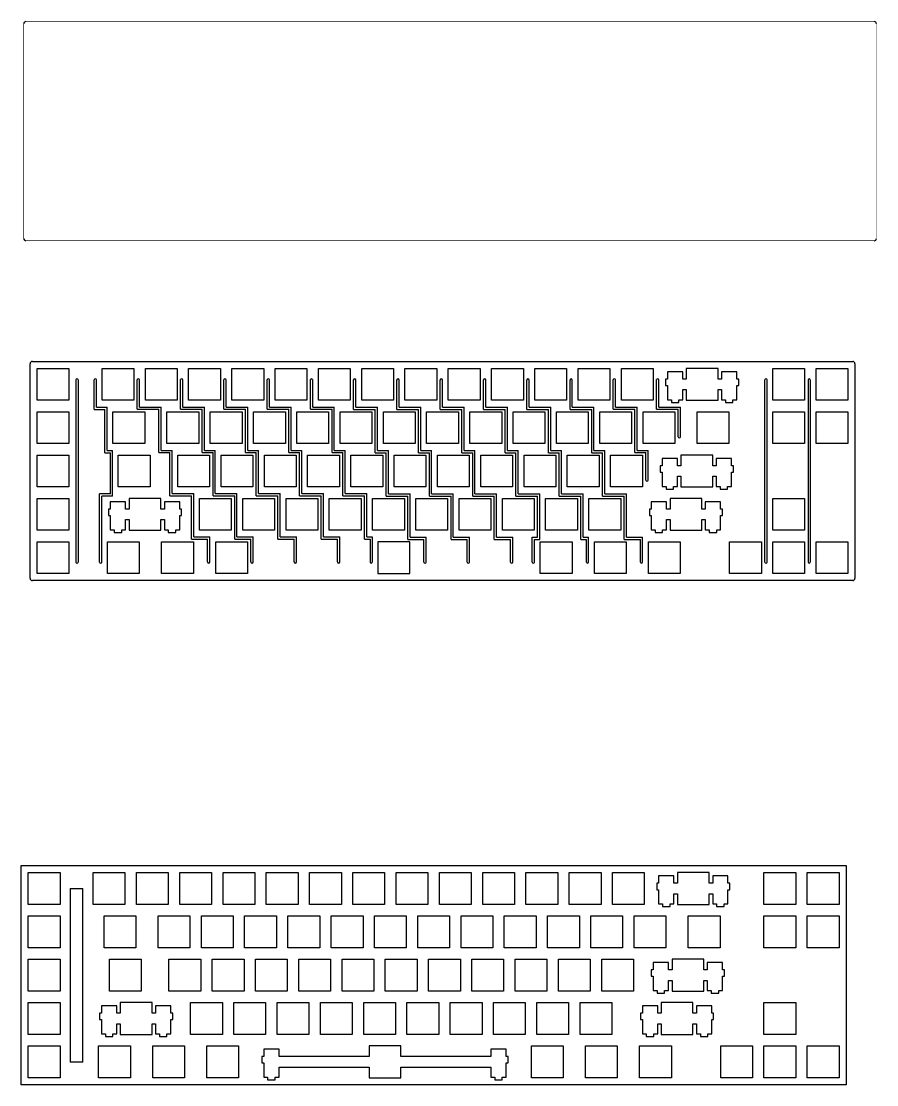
# Model space of a CAD drawing. Extents: x -36 to 375, y -1787 to 276.
# Drawn here: x -10.8 to 365.8, y -653.7 to -185.9 of the extents above; entities that cross this region are included whole.
import ezdxf

# ---------------------------------------------------------------- set-up
doc = ezdxf.new("R2010")
doc.units = 0
doc.header["$MEASUREMENT"] = 0
doc.layers.add('BoardOutLine', color=6, linetype='Continuous', true_color=0xff00ff)

msp = doc.modelspace()

# ---------------------------------------------------------------- linework, layer by layer
at = {"color": 0}
for p, q in [((-6.89, -430.96), (-6.89, -336.56)), ((-5.89, -335.56), (355.21, -335.56)), ((356.21, -336.56), (356.21, -430.96)), ((-3.79, -338.66), (10.21, -338.66)), ((-3.79, -352.66), (-3.79, -338.66)), ((10.21, -338.66), (10.21, -352.66)), ((24.78, -338.66), (38.78, -338.66)), ((24.78, -352.66), (24.78, -338.66)), ((38.78, -338.66), (38.78, -352.66)), ((43.83, -338.66), (57.83, -338.66)), ((43.83, -352.66), (43.83, -338.66)), ((57.83, -338.66), (57.83, -352.66)), ((62.88, -338.66), (76.88, -338.66)), ((62.88, -352.66), (62.88, -338.66)), ((76.88, -338.66), (76.88, -352.66)), ((81.93, -338.66), (95.93, -338.66)), ((81.93, -352.66), (81.93, -338.66)), ((95.93, -338.66), (95.93, -352.66)), ((100.98, -338.66), (114.98, -338.66)), ((100.98, -352.66), (100.98, -338.66)), ((114.98, -338.66), (114.98, -352.66)), ((120.03, -338.66), (134.03, -338.66)), ((120.03, -352.66), (120.03, -338.66)), ((134.03, -338.66), (134.03, -352.66)), ((139.08, -338.66), (153.08, -338.66)), ((139.08, -352.66), (139.08, -338.66)), ((153.08, -338.66), (153.08, -352.66)), ((158.13, -338.66), (172.13, -338.66)), ((158.13, -352.66), (158.13, -338.66)), ((172.13, -338.66), (172.13, -352.66)), ((177.18, -338.66), (191.18, -338.66)), ((177.18, -352.66), (177.18, -338.66)), ((191.18, -338.66), (191.18, -352.66)), ((196.23, -338.66), (210.23, -338.66)), ((196.23, -352.66), (196.23, -338.66)), ((210.23, -338.66), (210.23, -352.66)), ((215.28, -338.66), (229.28, -338.66)), ((215.28, -352.66), (215.28, -338.66)), ((229.28, -338.66), (229.28, -352.66)), ((234.33, -338.66), (248.33, -338.66)), ((234.33, -352.66), (234.33, -338.66)), ((248.33, -338.66), (248.33, -352.66)), ((253.38, -338.66), (267.38, -338.66)), ((253.38, -352.66), (253.38, -338.66)), ((267.38, -338.66), (267.38, -352.66)), ((280.43, -340.13), (273.68, -340.13)), ((273.68, -340.13), (273.68, -343.36)), ((280.43, -343.36), (280.43, -340.13)), ((281.96, -338.66), (281.96, -343.36)), ((295.96, -338.66), (281.96, -338.66)), ((295.96, -343.36), (295.96, -338.66)), ((304.23, -340.13), (297.48, -340.13)), ((297.48, -340.13), (297.48, -343.36)), ((304.23, -343.36), (304.23, -340.13)), ((320.06, -338.66), (334.06, -338.66)), ((320.06, -352.66), (320.06, -338.66)), ((334.06, -338.66), (334.06, -352.66)), ((339.11, -338.66), (353.11, -338.66)), ((339.11, -352.66), (339.11, -338.66)), ((353.11, -338.66), (353.11, -352.66)), ((13.21, -343.66), (13.21, -423.86)), ((14.21, -343.66), (14.21, -423.86)), ((21.28, -356.71), (21.28, -343.66)), ((22.28, -355.71), (22.28, -343.66)), ((40.29, -356.62), (40.29, -343.57)), ((41.29, -355.62), (41.29, -343.57)), ((59.34, -356.62), (59.34, -343.57)), ((60.34, -355.62), (60.34, -343.57)), ((78.39, -356.62), (78.39, -343.57)), ((79.39, -355.62), (79.39, -343.57)), ((97.44, -356.62), (97.44, -343.57)), ((98.44, -355.62), (98.44, -343.57)), ((116.49, -356.62), (116.49, -343.57)), ((117.49, -355.62), (117.49, -343.57)), ((135.53, -356.71), (135.53, -343.66)), ((136.53, -355.71), (136.53, -343.66)), ((154.58, -356.71), (154.58, -343.66)), ((155.58, -355.71), (155.58, -343.66)), ((173.63, -356.71), (173.63, -343.66)), ((174.63, -355.71), (174.63, -343.66)), ((192.68, -356.71), (192.68, -343.66)), ((193.68, -355.71), (193.68, -343.66)), ((211.73, -356.71), (211.73, -343.66)), ((212.73, -355.71), (212.73, -343.66)), ((230.78, -356.71), (230.78, -343.66)), ((231.78, -355.71), (231.78, -343.66)), ((249.84, -356.62), (249.84, -343.57)), ((250.84, -355.62), (250.84, -343.57)), ((268.89, -356.62), (268.89, -343.57)), ((269.89, -355.62), (269.89, -343.57)), ((273.68, -343.36), (272.86, -343.36)), ((272.86, -343.36), (272.86, -346.16)), ((272.86, -346.16), (273.68, -346.16)), ((273.68, -346.16), (273.68, -352.43)), ((281.96, -343.36), (280.43, -343.36)), ((297.48, -343.36), (295.96, -343.36)), ((305.06, -343.36), (304.23, -343.36)), ((304.23, -352.43), (304.23, -346.16)), ((304.23, -346.16), (305.06, -346.16)), ((305.06, -346.16), (305.06, -343.36)), ((316.56, -423.86), (316.56, -343.66)), ((317.56, -423.86), (317.56, -343.66)), ((335.56, -343.66), (335.56, -423.86)), ((336.56, -343.66), (336.56, -423.86)), ((280.43, -352.43), (280.43, -347.96)), ((280.43, -347.96), (281.96, -347.96)), ((281.96, -347.96), (281.96, -352.66)), ((295.96, -352.66), (295.96, -347.96)), ((295.96, -347.96), (297.48, -347.96)), ((297.48, -347.96), (297.48, -352.43)), ((10.21, -352.66), (-3.79, -352.66)), ((38.78, -352.66), (24.78, -352.66)), ((57.83, -352.66), (43.83, -352.66)), ((76.88, -352.66), (62.88, -352.66)), ((95.93, -352.66), (81.93, -352.66)), ((114.98, -352.66), (100.98, -352.66)), ((134.03, -352.66), (120.03, -352.66)), ((153.08, -352.66), (139.08, -352.66)), ((172.13, -352.66), (158.13, -352.66)), ((191.18, -352.66), (177.18, -352.66)), ((210.23, -352.66), (196.23, -352.66)), ((229.28, -352.66), (215.28, -352.66)), ((248.33, -352.66), (234.33, -352.66)), ((267.38, -352.66), (253.38, -352.66)), ((273.68, -352.43), (275.41, -352.43)), ((275.41, -352.43), (275.41, -353.63)), ((275.41, -353.63), (278.71, -353.63)), ((278.71, -353.63), (278.71, -352.43)), ((278.71, -352.43), (280.43, -352.43)), ((281.96, -352.66), (295.96, -352.66)), ((297.48, -352.43), (299.21, -352.43)), ((299.21, -352.43), (299.21, -353.63)), ((299.21, -353.63), (302.51, -353.63)), ((302.51, -353.63), (302.51, -352.43)), ((302.51, -352.43), (304.23, -352.43)), ((334.06, -352.66), (320.06, -352.66)), ((353.11, -352.66), (339.11, -352.66)), ((-3.79, -357.71), (10.21, -357.71)), ((-3.79, -371.71), (-3.79, -357.71)), ((10.21, -357.71), (10.21, -371.71)), ((21.28, -356.71), (26.05, -356.71)), ((22.28, -355.71), (27.05, -355.71)), ((26.05, -375.76), (26.05, -356.71)), ((27.05, -374.76), (27.05, -355.71)), ((29.55, -357.71), (43.54, -357.71)), ((29.55, -371.71), (29.55, -357.71)), ((40.29, -356.62), (49.81, -356.62)), ((41.29, -355.62), (50.81, -355.62)), ((43.54, -357.71), (43.54, -371.71)), ((49.81, -375.67), (49.81, -356.62)), ((50.81, -374.67), (50.81, -355.62)), ((53.36, -357.71), (67.36, -357.71)), ((53.36, -371.71), (53.36, -357.71)), ((59.34, -356.62), (68.86, -356.62)), ((60.34, -355.62), (69.86, -355.62)), ((67.36, -357.71), (67.36, -371.71)), ((68.86, -375.67), (68.86, -356.62)), ((69.86, -374.67), (69.86, -355.62)), ((72.41, -357.71), (86.41, -357.71)), ((72.41, -371.71), (72.41, -357.71)), ((78.39, -356.62), (87.91, -356.62)), ((79.39, -355.62), (88.91, -355.62)), ((86.41, -357.71), (86.41, -371.71)), ((87.91, -375.67), (87.91, -356.62)), ((88.91, -374.67), (88.91, -355.62)), ((91.46, -357.71), (105.46, -357.71)), ((91.46, -371.71), (91.46, -357.71)), ((97.44, -356.62), (106.96, -356.62)), ((98.44, -355.62), (107.96, -355.62)), ((105.46, -357.71), (105.46, -371.71)), ((106.96, -375.67), (106.96, -356.62)), ((107.96, -374.67), (107.96, -355.62)), ((110.51, -357.71), (124.51, -357.71)), ((110.51, -371.71), (110.51, -357.71)), ((116.49, -356.62), (126.01, -356.62)), ((117.49, -355.62), (127.01, -355.62)), ((124.51, -357.71), (124.51, -371.71)), ((126.01, -375.67), (126.01, -356.62)), ((127.01, -374.67), (127.01, -355.62)), ((129.56, -357.71), (143.56, -357.71)), ((129.56, -371.71), (129.56, -357.71)), ((135.53, -356.71), (145.06, -356.71)), ((136.53, -355.71), (146.06, -355.71)), ((143.56, -357.71), (143.56, -371.71)), ((145.06, -375.76), (145.06, -356.71)), ((146.06, -374.76), (146.06, -355.71)), ((148.61, -357.71), (162.61, -357.71)), ((148.61, -371.71), (148.61, -357.71)), ((154.58, -356.71), (164.11, -356.71)), ((155.58, -355.71), (165.11, -355.71)), ((162.61, -357.71), (162.61, -371.71)), ((164.11, -375.76), (164.11, -356.71)), ((165.11, -374.76), (165.11, -355.71)), ((167.66, -357.71), (181.66, -357.71)), ((167.66, -371.71), (167.66, -357.71)), ((173.63, -356.71), (183.16, -356.71)), ((174.63, -355.71), (184.16, -355.71)), ((181.66, -357.71), (181.66, -371.71)), ((183.16, -375.76), (183.16, -356.71)), ((184.16, -374.76), (184.16, -355.71)), ((186.71, -357.71), (200.71, -357.71)), ((186.71, -371.71), (186.71, -357.71)), ((192.68, -356.71), (202.21, -356.71)), ((193.68, -355.71), (203.21, -355.71)), ((200.71, -357.71), (200.71, -371.71)), ((202.21, -375.76), (202.21, -356.71)), ((203.21, -374.76), (203.21, -355.71)), ((205.76, -357.71), (219.76, -357.71)), ((205.76, -371.71), (205.76, -357.71)), ((211.73, -356.71), (221.26, -356.71)), ((212.73, -355.71), (222.26, -355.71)), ((219.76, -357.71), (219.76, -371.71)), ((221.26, -375.76), (221.26, -356.71)), ((222.26, -374.76), (222.26, -355.71)), ((224.81, -357.71), (238.81, -357.71)), ((224.81, -371.71), (224.81, -357.71)), ((230.78, -356.71), (240.31, -356.71)), ((231.78, -355.71), (241.31, -355.71)), ((238.81, -357.71), (238.81, -371.71)), ((240.31, -375.76), (240.31, -356.71)), ((241.31, -374.76), (241.31, -355.71)), ((243.86, -357.71), (257.86, -357.71)), ((243.86, -371.71), (243.86, -357.71)), ((249.84, -356.62), (259.36, -356.62)), ((250.84, -355.62), (260.36, -355.62)), ((257.86, -357.71), (257.86, -371.71)), ((259.36, -375.67), (259.36, -356.62)), ((260.36, -374.67), (260.36, -355.62)), ((262.91, -357.71), (276.91, -357.71)), ((262.91, -371.71), (262.91, -357.71)), ((268.89, -356.62), (278.41, -356.62)), ((269.89, -355.62), (279.41, -355.62)), ((276.91, -357.71), (276.91, -371.71)), ((278.41, -368.71), (278.41, -356.62)), ((279.41, -368.71), (279.41, -355.62)), ((286.72, -357.71), (300.72, -357.71)), ((286.72, -371.71), (286.72, -357.71)), ((300.72, -357.71), (300.72, -371.71)), ((320.06, -357.71), (334.06, -357.71)), ((320.06, -371.71), (320.06, -357.71)), ((334.06, -357.71), (334.06, -371.71)), ((339.11, -357.71), (353.11, -357.71)), ((339.11, -371.71), (339.11, -357.71)), ((353.11, -357.71), (353.11, -371.71)), ((10.21, -371.71), (-3.79, -371.71)), ((43.54, -371.71), (29.55, -371.71)), ((67.36, -371.71), (53.36, -371.71)), ((86.41, -371.71), (72.41, -371.71)), ((105.46, -371.71), (91.46, -371.71)), ((124.51, -371.71), (110.51, -371.71)), ((143.56, -371.71), (129.56, -371.71)), ((162.61, -371.71), (148.61, -371.71)), ((181.66, -371.71), (167.66, -371.71)), ((200.71, -371.71), (186.71, -371.71)), ((219.76, -371.71), (205.76, -371.71)), ((238.81, -371.71), (224.81, -371.71)), ((257.86, -371.71), (243.86, -371.71)), ((276.91, -371.71), (262.91, -371.71)), ((300.72, -371.71), (286.72, -371.71)), ((334.06, -371.71), (320.06, -371.71)), ((353.11, -371.71), (339.11, -371.71)), ((-3.79, -376.76), (10.21, -376.76)), ((-3.79, -390.76), (-3.79, -376.76)), ((10.21, -376.76), (10.21, -390.76)), ((26.05, -375.76), (28.43, -375.76)), ((27.05, -374.76), (29.43, -374.76)), ((28.43, -393.81), (28.43, -375.76)), ((29.43, -394.81), (29.43, -374.76)), ((31.93, -376.76), (45.93, -376.76)), ((31.93, -390.76), (31.93, -376.76)), ((45.93, -376.76), (45.93, -390.76)), ((49.81, -375.67), (54.58, -375.67)), ((50.81, -374.67), (55.58, -374.67)), ((54.58, -394.72), (54.58, -375.67)), ((55.58, -393.72), (55.58, -374.67)), ((58.12, -376.76), (72.12, -376.76)), ((58.12, -390.76), (58.12, -376.76)), ((68.86, -375.67), (73.63, -375.67)), ((69.86, -374.67), (74.63, -374.67)), ((72.12, -376.76), (72.12, -390.76)), ((73.63, -394.72), (73.63, -375.67)), ((74.63, -393.72), (74.63, -374.67)), ((77.17, -376.76), (91.17, -376.76)), ((77.17, -390.76), (77.17, -376.76)), ((87.91, -375.67), (92.68, -375.67)), ((88.91, -374.67), (93.68, -374.67)), ((91.17, -376.76), (91.17, -390.76)), ((92.68, -394.72), (92.68, -375.67)), ((93.68, -393.72), (93.68, -374.67)), ((96.22, -376.76), (110.22, -376.76)), ((96.22, -390.76), (96.22, -376.76)), ((106.96, -375.67), (111.73, -375.67)), ((107.96, -374.67), (112.73, -374.67)), ((110.22, -376.76), (110.22, -390.76)), ((111.73, -394.72), (111.73, -375.67)), ((112.73, -393.72), (112.73, -374.67)), ((115.27, -376.76), (129.27, -376.76)), ((115.27, -390.76), (115.27, -376.76)), ((126.01, -375.67), (130.78, -375.67)), ((127.01, -374.67), (131.78, -374.67)), ((129.27, -376.76), (129.27, -390.76)), ((130.78, -394.72), (130.78, -375.67)), ((131.78, -393.72), (131.78, -374.67)), ((134.32, -376.76), (148.32, -376.76)), ((134.32, -390.76), (134.32, -376.76)), ((145.06, -375.76), (149.82, -375.76)), ((146.06, -374.76), (150.82, -374.76)), ((148.32, -376.76), (148.32, -390.76)), ((149.82, -394.81), (149.82, -375.76)), ((150.82, -393.81), (150.82, -374.76)), ((153.37, -376.76), (167.37, -376.76)), ((153.37, -390.76), (153.37, -376.76)), ((164.11, -375.76), (168.87, -375.76)), ((165.11, -374.76), (169.87, -374.76)), ((167.37, -376.76), (167.37, -390.76)), ((168.87, -394.81), (168.87, -375.76)), ((169.87, -393.81), (169.87, -374.76)), ((172.42, -376.76), (186.42, -376.76)), ((172.42, -390.76), (172.42, -376.76)), ((183.16, -375.76), (187.92, -375.76)), ((184.16, -374.76), (188.92, -374.76)), ((186.42, -376.76), (186.42, -390.76)), ((187.92, -394.81), (187.92, -375.76)), ((188.92, -393.81), (188.92, -374.76)), ((191.47, -376.76), (205.47, -376.76)), ((191.47, -390.76), (191.47, -376.76)), ((202.21, -375.76), (206.97, -375.76)), ((203.21, -374.76), (207.97, -374.76)), ((205.47, -376.76), (205.47, -390.76)), ((206.97, -394.81), (206.97, -375.76)), ((207.97, -393.81), (207.97, -374.76)), ((210.52, -376.76), (224.52, -376.76)), ((210.52, -390.76), (210.52, -376.76)), ((221.26, -375.76), (226.02, -375.76)), ((222.26, -374.76), (227.02, -374.76)), ((224.52, -376.76), (224.52, -390.76)), ((226.02, -394.81), (226.02, -375.76)), ((227.02, -393.81), (227.02, -374.76)), ((229.57, -376.76), (243.57, -376.76)), ((229.57, -390.76), (229.57, -376.76)), ((240.31, -375.76), (245.07, -375.76)), ((241.31, -374.76), (246.07, -374.76)), ((243.57, -376.76), (243.57, -390.76)), ((245.07, -394.81), (245.07, -375.76)), ((246.07, -393.81), (246.07, -374.76)), ((248.62, -376.76), (262.62, -376.76)), ((248.62, -390.76), (248.62, -376.76)), ((259.36, -375.67), (264.13, -375.67)), ((260.36, -374.67), (265.13, -374.67)), ((262.62, -376.76), (262.62, -390.76)), ((264.13, -387.76), (264.13, -375.67)), ((265.13, -387.76), (265.13, -374.67)), ((278.05, -378.23), (271.3, -378.23)), ((271.3, -378.23), (271.3, -381.46)), ((278.05, -381.46), (278.05, -378.23)), ((279.58, -376.76), (279.58, -381.46)), ((293.58, -376.76), (279.58, -376.76)), ((293.58, -381.46), (293.58, -376.76)), ((301.85, -378.23), (295.1, -378.23)), ((295.1, -378.23), (295.1, -381.46)), ((301.85, -381.46), (301.85, -378.23)), ((271.3, -381.46), (270.48, -381.46)), ((270.48, -381.46), (270.48, -384.26)), ((279.58, -381.46), (278.05, -381.46)), ((295.1, -381.46), (293.58, -381.46)), ((302.68, -381.46), (301.85, -381.46)), ((302.68, -384.26), (302.68, -381.46)), ((270.48, -384.26), (271.3, -384.26)), ((271.3, -384.26), (271.3, -390.53)), ((278.05, -390.53), (278.05, -386.06)), ((278.05, -386.06), (279.58, -386.06)), ((279.58, -386.06), (279.58, -390.76)), ((293.58, -390.76), (293.58, -386.06)), ((293.58, -386.06), (295.1, -386.06)), ((295.1, -386.06), (295.1, -390.53)), ((301.85, -390.53), (301.85, -384.26)), ((301.85, -384.26), (302.68, -384.26)), ((10.21, -390.76), (-3.79, -390.76)), ((45.93, -390.76), (31.93, -390.76)), ((72.12, -390.76), (58.12, -390.76)), ((91.17, -390.76), (77.17, -390.76)), ((110.22, -390.76), (96.22, -390.76)), ((129.27, -390.76), (115.27, -390.76)), ((148.32, -390.76), (134.32, -390.76)), ((167.37, -390.76), (153.37, -390.76)), ((186.42, -390.76), (172.42, -390.76)), ((205.47, -390.76), (191.47, -390.76)), ((224.52, -390.76), (210.52, -390.76)), ((243.57, -390.76), (229.57, -390.76)), ((262.62, -390.76), (248.62, -390.76)), ((271.3, -390.53), (273.03, -390.53)), ((273.03, -390.53), (273.03, -391.73)), ((273.03, -391.73), (276.33, -391.73)), ((276.33, -391.73), (276.33, -390.53)), ((276.33, -390.53), (278.05, -390.53)), ((279.58, -390.76), (293.58, -390.76)), ((295.1, -390.53), (296.83, -390.53)), ((296.83, -390.53), (296.83, -391.73)), ((296.83, -391.73), (300.13, -391.73)), ((300.13, -391.73), (300.13, -390.53)), ((300.13, -390.53), (301.85, -390.53)), ((-3.79, -395.81), (10.21, -395.81)), ((-3.79, -409.81), (-3.79, -395.81)), ((10.21, -395.81), (10.21, -409.81)), ((23.66, -423.86), (23.66, -393.81)), ((28.43, -393.81), (23.66, -393.81)), ((24.66, -423.86), (24.66, -394.81)), ((29.43, -394.81), (24.66, -394.81)), ((35.16, -397.28), (28.41, -397.28)), ((28.41, -397.28), (28.41, -400.51)), ((35.16, -400.51), (35.16, -397.28)), ((36.69, -395.81), (36.69, -400.51)), ((50.69, -395.81), (36.69, -395.81)), ((50.69, -400.51), (50.69, -395.81)), ((58.96, -397.28), (52.21, -397.28)), ((52.21, -397.28), (52.21, -400.51)), ((54.58, -394.72), (64.1, -394.72)), ((55.58, -393.72), (65.1, -393.72)), ((58.96, -400.51), (58.96, -397.28)), ((64.1, -413.77), (64.1, -394.72)), ((65.1, -412.77), (65.1, -393.72)), ((67.65, -395.81), (81.64, -395.81)), ((67.65, -409.81), (67.65, -395.81)), ((73.63, -394.72), (83.15, -394.72)), ((74.63, -393.72), (84.15, -393.72)), ((81.64, -395.81), (81.64, -409.81)), ((83.15, -413.77), (83.15, -394.72)), ((84.15, -412.77), (84.15, -393.72)), ((86.7, -395.81), (100.7, -395.81)), ((86.7, -409.81), (86.7, -395.81)), ((92.68, -394.72), (102.2, -394.72)), ((93.68, -393.72), (103.2, -393.72)), ((100.7, -395.81), (100.7, -409.81)), ((102.2, -413.77), (102.2, -394.72)), ((103.2, -412.77), (103.2, -393.72)), ((105.75, -395.81), (119.75, -395.81)), ((105.75, -409.81), (105.75, -395.81)), ((111.73, -394.72), (121.25, -394.72)), ((112.73, -393.72), (122.25, -393.72)), ((119.75, -395.81), (119.75, -409.81)), ((121.25, -413.77), (121.25, -394.72)), ((122.25, -412.77), (122.25, -393.72)), ((124.8, -395.81), (138.8, -395.81)), ((124.8, -409.81), (124.8, -395.81)), ((130.78, -394.72), (140.3, -394.72)), ((131.78, -393.72), (141.3, -393.72)), ((138.8, -395.81), (138.8, -409.81)), ((140.3, -413.77), (140.3, -394.72)), ((141.3, -412.77), (141.3, -393.72)), ((143.85, -395.81), (157.85, -395.81)), ((143.85, -409.81), (143.85, -395.81)), ((149.82, -394.81), (159.34, -394.81)), ((150.82, -393.81), (160.34, -393.81)), ((157.85, -395.81), (157.85, -409.81)), ((159.34, -413.86), (159.34, -394.81)), ((160.34, -412.86), (160.34, -393.81)), ((162.9, -395.81), (176.9, -395.81)), ((162.9, -409.81), (162.9, -395.81)), ((168.87, -394.81), (178.39, -394.81)), ((169.87, -393.81), (179.39, -393.81)), ((176.9, -395.81), (176.9, -409.81)), ((178.39, -413.86), (178.39, -394.81)), ((179.39, -412.86), (179.39, -393.81)), ((181.95, -395.81), (195.95, -395.81)), ((181.95, -409.81), (181.95, -395.81)), ((187.92, -394.81), (197.44, -394.81)), ((188.92, -393.81), (198.44, -393.81)), ((195.95, -395.81), (195.95, -409.81)), ((197.44, -413.86), (197.44, -394.81)), ((198.44, -412.86), (198.44, -393.81)), ((201, -395.81), (215, -395.81)), ((201, -409.81), (201, -395.81)), ((206.97, -394.81), (216.49, -394.81)), ((207.97, -393.81), (217.49, -393.81)), ((215, -395.81), (215, -409.81)), ((216.49, -412.86), (216.49, -394.81)), ((217.49, -413.86), (217.49, -393.81)), ((220.05, -395.81), (234.05, -395.81)), ((220.05, -409.81), (220.05, -395.81)), ((226.02, -394.81), (235.54, -394.81)), ((227.02, -393.81), (236.54, -393.81)), ((234.05, -395.81), (234.05, -409.81)), ((235.54, -413.86), (235.54, -394.81)), ((236.54, -412.86), (236.54, -393.81)), ((239.1, -395.81), (253.1, -395.81)), ((239.1, -409.81), (239.1, -395.81)), ((245.07, -394.81), (254.59, -394.81)), ((246.07, -393.81), (255.59, -393.81)), ((253.1, -395.81), (253.1, -409.81)), ((254.59, -413.86), (254.59, -394.81)), ((255.59, -412.86), (255.59, -393.81)), ((273.29, -397.28), (266.54, -397.28)), ((266.54, -397.28), (266.54, -400.51)), ((273.29, -400.51), (273.29, -397.28)), ((274.81, -395.81), (274.81, -400.51)), ((288.81, -395.81), (274.81, -395.81)), ((288.81, -400.51), (288.81, -395.81)), ((297.09, -397.28), (290.34, -397.28)), ((290.34, -397.28), (290.34, -400.51)), ((297.09, -400.51), (297.09, -397.28)), ((320.06, -395.81), (334.06, -395.81)), ((320.06, -409.81), (320.06, -395.81)), ((334.06, -395.81), (334.06, -409.81)), ((28.41, -400.51), (27.59, -400.51)), ((27.59, -400.51), (27.59, -403.31)), ((36.69, -400.51), (35.16, -400.51)), ((52.21, -400.51), (50.69, -400.51)), ((59.79, -400.51), (58.96, -400.51)), ((59.79, -403.31), (59.79, -400.51)), ((266.54, -400.51), (265.71, -400.51)), ((265.71, -400.51), (265.71, -403.31)), ((274.81, -400.51), (273.29, -400.51)), ((290.34, -400.51), (288.81, -400.51)), ((297.91, -400.51), (297.09, -400.51)), ((297.91, -403.31), (297.91, -400.51)), ((27.59, -403.31), (28.41, -403.31)), ((28.41, -403.31), (28.41, -409.58)), ((35.16, -409.58), (35.16, -405.11)), ((35.16, -405.11), (36.69, -405.11)), ((36.69, -405.11), (36.69, -409.81)), ((50.69, -409.81), (50.69, -405.11)), ((50.69, -405.11), (52.21, -405.11)), ((52.21, -405.11), (52.21, -409.58)), ((58.96, -409.58), (58.96, -403.31)), ((58.96, -403.31), (59.79, -403.31)), ((265.71, -403.31), (266.54, -403.31)), ((266.54, -403.31), (266.54, -409.58)), ((273.29, -409.58), (273.29, -405.11)), ((273.29, -405.11), (274.81, -405.11)), ((274.81, -405.11), (274.81, -409.81)), ((288.81, -409.81), (288.81, -405.11)), ((288.81, -405.11), (290.34, -405.11)), ((290.34, -405.11), (290.34, -409.58)), ((297.09, -409.58), (297.09, -403.31)), ((297.09, -403.31), (297.91, -403.31)), ((10.21, -409.81), (-3.79, -409.81)), ((28.41, -409.58), (30.14, -409.58)), ((30.14, -409.58), (30.14, -410.78)), ((30.14, -410.78), (33.44, -410.78)), ((33.44, -410.78), (33.44, -409.58)), ((33.44, -409.58), (35.16, -409.58)), ((36.69, -409.81), (50.69, -409.81)), ((52.21, -409.58), (53.94, -409.58)), ((53.94, -409.58), (53.94, -410.78)), ((53.94, -410.78), (57.24, -410.78)), ((57.24, -410.78), (57.24, -409.58)), ((57.24, -409.58), (58.96, -409.58)), ((81.64, -409.81), (67.65, -409.81)), ((100.7, -409.81), (86.7, -409.81)), ((119.75, -409.81), (105.75, -409.81)), ((138.8, -409.81), (124.8, -409.81)), ((157.85, -409.81), (143.85, -409.81)), ((176.9, -409.81), (162.9, -409.81)), ((195.95, -409.81), (181.95, -409.81)), ((215, -409.81), (201, -409.81)), ((234.05, -409.81), (220.05, -409.81)), ((253.1, -409.81), (239.1, -409.81)), ((266.54, -409.58), (268.26, -409.58)), ((268.26, -409.58), (268.26, -410.78)), ((268.26, -410.78), (271.56, -410.78)), ((271.56, -410.78), (271.56, -409.58)), ((271.56, -409.58), (273.29, -409.58)), ((274.81, -409.81), (288.81, -409.81)), ((290.34, -409.58), (292.06, -409.58)), ((292.06, -409.58), (292.06, -410.78)), ((292.06, -410.78), (295.36, -410.78)), ((295.36, -410.78), (295.36, -409.58)), ((295.36, -409.58), (297.09, -409.58)), ((334.06, -409.81), (320.06, -409.81)), ((-3.79, -414.86), (10.21, -414.86)), ((-3.79, -428.86), (-3.79, -414.86)), ((10.21, -414.86), (10.21, -428.86)), ((27.16, -414.86), (41.16, -414.86)), ((27.16, -428.86), (27.16, -414.86)), ((41.16, -414.86), (41.16, -428.86)), ((50.98, -414.86), (64.98, -414.86)), ((50.98, -428.86), (50.98, -414.86)), ((64.1, -413.77), (71.25, -413.77)), ((64.98, -414.86), (64.98, -428.86)), ((65.1, -412.77), (72.25, -412.77)), ((71.25, -423.77), (71.25, -413.77)), ((72.25, -423.77), (72.25, -412.77)), ((74.79, -414.86), (88.79, -414.86)), ((74.79, -428.86), (74.79, -414.86)), ((83.15, -413.77), (90.3, -413.77)), ((84.15, -412.77), (91.3, -412.77)), ((88.79, -414.86), (88.79, -428.86)), ((90.3, -423.77), (90.3, -413.77)), ((91.3, -423.77), (91.3, -412.77)), ((102.2, -413.77), (109.35, -413.77)), ((103.2, -412.77), (110.35, -412.77)), ((109.35, -423.77), (109.35, -413.77)), ((110.35, -423.77), (110.35, -412.77)), ((121.25, -413.77), (128.4, -413.77)), ((122.25, -412.77), (129.4, -412.77)), ((128.4, -423.77), (128.4, -413.77)), ((129.4, -423.77), (129.4, -412.77)), ((140.3, -413.77), (142.73, -413.77)), ((141.3, -412.77), (143.73, -412.77)), ((142.73, -413.77), (142.73, -423.86)), ((143.73, -412.77), (143.73, -423.86)), ((146.23, -414.86), (146.23, -428.86)), ((160.23, -414.86), (146.23, -414.86)), ((159.34, -413.86), (166.49, -413.86)), ((160.23, -428.86), (160.23, -414.86)), ((160.34, -412.86), (167.49, -412.86)), ((166.49, -423.86), (166.49, -413.86)), ((167.49, -423.86), (167.49, -412.86)), ((178.39, -413.86), (185.54, -413.86)), ((179.39, -412.86), (186.54, -412.86)), ((185.54, -423.86), (185.54, -413.86)), ((186.54, -423.86), (186.54, -412.86)), ((197.44, -413.86), (204.59, -413.86)), ((198.44, -412.86), (205.59, -412.86)), ((204.59, -423.86), (204.59, -413.86)), ((205.59, -423.86), (205.59, -412.86)), ((214.16, -423.86), (214.16, -412.86)), ((214.16, -412.86), (216.49, -412.86)), ((215.16, -423.86), (215.16, -413.86)), ((215.16, -413.86), (217.49, -413.86)), ((217.66, -414.86), (231.66, -414.86)), ((217.66, -428.86), (217.66, -414.86)), ((231.66, -414.86), (231.66, -428.86)), ((235.54, -413.86), (237.98, -413.86)), ((236.54, -412.86), (238.98, -412.86)), ((237.98, -423.86), (237.98, -413.86)), ((238.98, -423.86), (238.98, -412.86)), ((241.48, -414.86), (255.48, -414.86)), ((241.48, -428.86), (241.48, -414.86)), ((254.59, -413.86), (261.74, -413.86)), ((255.48, -414.86), (255.48, -428.86)), ((255.59, -412.86), (262.74, -412.86)), ((261.74, -423.86), (261.74, -413.86)), ((262.74, -423.86), (262.74, -412.86)), ((265.29, -414.86), (279.29, -414.86)), ((265.29, -428.86), (265.29, -414.86)), ((279.29, -414.86), (279.29, -428.86)), ((301.01, -414.86), (315.01, -414.86)), ((301.01, -428.86), (301.01, -414.86)), ((315.01, -414.86), (315.01, -428.86)), ((320.06, -414.86), (334.06, -414.86)), ((320.06, -428.86), (320.06, -414.86)), ((334.06, -414.86), (334.06, -428.86)), ((339.11, -414.86), (353.11, -414.86)), ((339.11, -428.86), (339.11, -414.86)), ((353.11, -414.86), (353.11, -428.86)), ((10.21, -428.86), (-3.79, -428.86)), ((41.16, -428.86), (27.16, -428.86)), ((64.98, -428.86), (50.98, -428.86)), ((88.79, -428.86), (74.79, -428.86)), ((146.23, -428.86), (160.23, -428.86)), ((231.66, -428.86), (217.66, -428.86)), ((255.48, -428.86), (241.48, -428.86)), ((279.29, -428.86), (265.29, -428.86)), ((315.01, -428.86), (301.01, -428.86)), ((334.06, -428.86), (320.06, -428.86)), ((353.11, -428.86), (339.11, -428.86)), ((355.21, -431.96), (-5.89, -431.96)), ((-10.8, -557.32), (352.3, -557.32)), ((-10.8, -653.72), (-10.8, -557.32)), ((-7.7, -560.42), (6.3, -560.42)), ((-7.7, -574.42), (-7.7, -560.42)), ((6.3, -560.42), (6.3, -574.42)), ((20.88, -560.42), (34.87, -560.42)), ((20.88, -574.42), (20.88, -560.42)), ((34.87, -560.42), (34.87, -574.42)), ((39.93, -560.42), (53.92, -560.42)), ((39.93, -574.42), (39.93, -560.42)), ((53.92, -560.42), (53.92, -574.42)), ((58.98, -560.42), (72.97, -560.42)), ((58.98, -574.42), (58.98, -560.42)), ((72.97, -560.42), (72.97, -574.42)), ((78.03, -560.42), (92.02, -560.42)), ((78.03, -574.42), (78.03, -560.42)), ((92.02, -560.42), (92.02, -574.42)), ((97.08, -560.42), (111.07, -560.42)), ((97.08, -574.42), (97.08, -560.42)), ((111.07, -560.42), (111.07, -574.42)), ((116.13, -560.42), (130.12, -560.42)), ((116.13, -574.42), (116.13, -560.42)), ((130.12, -560.42), (130.12, -574.42)), ((135.18, -560.42), (149.17, -560.42)), ((135.18, -574.42), (135.18, -560.42)), ((149.17, -560.42), (149.17, -574.42)), ((154.23, -560.42), (168.22, -560.42)), ((154.23, -574.42), (154.23, -560.42)), ((168.22, -560.42), (168.22, -574.42)), ((173.28, -560.42), (187.27, -560.42)), ((173.28, -574.42), (173.28, -560.42)), ((187.27, -560.42), (187.27, -574.42)), ((192.33, -560.42), (206.32, -560.42)), ((192.33, -574.42), (192.33, -560.42)), ((206.32, -560.42), (206.32, -574.42)), ((211.38, -560.42), (225.37, -560.42)), ((211.38, -574.42), (211.38, -560.42)), ((225.37, -560.42), (225.37, -574.42)), ((230.43, -560.42), (244.42, -560.42)), ((230.43, -574.42), (230.43, -560.42)), ((244.42, -560.42), (244.42, -574.42)), ((249.48, -560.42), (263.47, -560.42)), ((249.48, -574.42), (249.48, -560.42)), ((263.47, -560.42), (263.47, -574.42)), ((278.05, -560.42), (278.05, -565.12)), ((292.05, -560.42), (278.05, -560.42)), ((292.05, -565.12), (292.05, -560.42)), ((316.15, -560.42), (330.15, -560.42)), ((316.15, -574.42), (316.15, -560.42)), ((330.15, -560.42), (330.15, -574.42)), ((335.2, -560.42), (349.2, -560.42)), ((335.2, -574.42), (335.2, -560.42)), ((349.2, -560.42), (349.2, -574.42)), ((352.3, -557.32), (352.3, -653.72)), ((269.78, -565.12), (268.95, -565.12)), ((268.95, -565.12), (268.95, -567.92)), ((276.52, -561.89), (269.78, -561.89)), ((269.78, -561.89), (269.78, -565.12)), ((276.52, -565.12), (276.52, -561.89)), ((278.05, -565.12), (276.52, -565.12)), ((293.58, -565.12), (292.05, -565.12)), ((300.32, -561.89), (293.58, -561.89)), ((293.58, -561.89), (293.58, -565.12)), ((300.32, -565.12), (300.32, -561.89)), ((301.15, -565.12), (300.32, -565.12)), ((301.15, -567.92), (301.15, -565.12)), ((10.8, -567.42), (16.38, -567.42)), ((10.8, -567.42), (10.8, -643.82)), ((16.38, -643.82), (16.38, -567.42)), ((268.95, -567.92), (269.78, -567.92)), ((269.78, -567.92), (269.78, -574.19)), ((276.52, -574.19), (276.52, -569.72)), ((276.52, -569.72), (278.05, -569.72)), ((278.05, -569.72), (278.05, -574.42)), ((292.05, -574.42), (292.05, -569.72)), ((292.05, -569.72), (293.58, -569.72)), ((293.58, -569.72), (293.58, -574.19)), ((300.32, -574.19), (300.32, -567.92)), ((300.32, -567.92), (301.15, -567.92)), ((6.3, -574.42), (-7.7, -574.42)), ((34.87, -574.42), (20.88, -574.42)), ((53.92, -574.42), (39.93, -574.42)), ((72.97, -574.42), (58.98, -574.42)), ((92.02, -574.42), (78.03, -574.42)), ((111.07, -574.42), (97.08, -574.42)), ((130.12, -574.42), (116.13, -574.42)), ((149.17, -574.42), (135.18, -574.42)), ((168.22, -574.42), (154.23, -574.42)), ((187.27, -574.42), (173.28, -574.42)), ((206.32, -574.42), (192.33, -574.42)), ((225.37, -574.42), (211.38, -574.42)), ((244.42, -574.42), (230.43, -574.42)), ((263.47, -574.42), (249.48, -574.42)), ((269.78, -574.19), (271.5, -574.19)), ((271.5, -574.19), (271.5, -575.39)), ((274.8, -575.39), (274.8, -574.19)), ((274.8, -574.19), (276.52, -574.19)), ((278.05, -574.42), (292.05, -574.42)), ((293.58, -574.19), (295.3, -574.19)), ((295.3, -574.19), (295.3, -575.39)), ((298.6, -575.39), (298.6, -574.19)), ((298.6, -574.19), (300.32, -574.19)), ((330.15, -574.42), (316.15, -574.42)), ((349.2, -574.42), (335.2, -574.42)), ((-7.7, -579.47), (6.3, -579.47)), ((-7.7, -593.47), (-7.7, -579.47)), ((6.3, -579.47), (6.3, -593.47)), ((25.64, -579.47), (39.64, -579.47)), ((25.64, -593.47), (25.64, -579.47)), ((39.64, -579.47), (39.64, -593.47)), ((49.45, -579.47), (63.45, -579.47)), ((49.45, -593.47), (49.45, -579.47)), ((63.45, -579.47), (63.45, -593.47)), ((68.5, -579.47), (82.5, -579.47)), ((68.5, -593.47), (68.5, -579.47)), ((82.5, -579.47), (82.5, -593.47)), ((87.55, -579.47), (101.55, -579.47)), ((87.55, -593.47), (87.55, -579.47)), ((101.55, -579.47), (101.55, -593.47)), ((106.6, -579.47), (120.6, -579.47)), ((106.6, -593.47), (106.6, -579.47)), ((120.6, -579.47), (120.6, -593.47)), ((125.65, -579.47), (139.65, -579.47)), ((125.65, -593.47), (125.65, -579.47)), ((139.65, -579.47), (139.65, -593.47)), ((144.7, -579.47), (158.7, -579.47)), ((144.7, -593.47), (144.7, -579.47)), ((158.7, -579.47), (158.7, -593.47)), ((163.75, -579.47), (177.75, -579.47)), ((163.75, -593.47), (163.75, -579.47)), ((177.75, -579.47), (177.75, -593.47)), ((182.8, -579.47), (196.8, -579.47)), ((182.8, -593.47), (182.8, -579.47)), ((196.8, -579.47), (196.8, -593.47)), ((201.85, -579.47), (215.85, -579.47)), ((201.85, -593.47), (201.85, -579.47)), ((215.85, -579.47), (215.85, -593.47)), ((220.9, -579.47), (234.9, -579.47)), ((220.9, -593.47), (220.9, -579.47)), ((234.9, -579.47), (234.9, -593.47)), ((239.95, -579.47), (253.95, -579.47)), ((239.95, -593.47), (239.95, -579.47)), ((253.95, -579.47), (253.95, -593.47)), ((259, -579.47), (273, -579.47)), ((259, -593.47), (259, -579.47)), ((271.5, -575.39), (274.8, -575.39)), ((273, -579.47), (273, -593.47)), ((282.81, -579.47), (296.81, -579.47)), ((282.81, -593.47), (282.81, -579.47)), ((295.3, -575.39), (298.6, -575.39)), ((296.81, -579.47), (296.81, -593.47)), ((316.15, -579.47), (330.15, -579.47)), ((316.15, -593.47), (316.15, -579.47)), ((330.15, -579.47), (330.15, -593.47)), ((335.2, -579.47), (349.2, -579.47)), ((335.2, -593.47), (335.2, -579.47)), ((349.2, -579.47), (349.2, -593.47)), ((6.3, -593.47), (-7.7, -593.47)), ((39.64, -593.47), (25.64, -593.47)), ((63.45, -593.47), (49.45, -593.47)), ((82.5, -593.47), (68.5, -593.47)), ((101.55, -593.47), (87.55, -593.47)), ((120.6, -593.47), (106.6, -593.47)), ((139.65, -593.47), (125.65, -593.47)), ((158.7, -593.47), (144.7, -593.47)), ((177.75, -593.47), (163.75, -593.47)), ((196.8, -593.47), (182.8, -593.47)), ((215.85, -593.47), (201.85, -593.47)), ((234.9, -593.47), (220.9, -593.47)), ((253.95, -593.47), (239.95, -593.47)), ((273, -593.47), (259, -593.47)), ((296.81, -593.47), (282.81, -593.47)), ((330.15, -593.47), (316.15, -593.47)), ((349.2, -593.47), (335.2, -593.47)), ((-7.7, -598.52), (6.3, -598.52)), ((-7.7, -612.52), (-7.7, -598.52)), ((6.3, -598.52), (6.3, -612.52)), ((28.02, -598.52), (42.02, -598.52)), ((28.02, -612.52), (28.02, -598.52)), ((42.02, -598.52), (42.02, -612.52)), ((54.21, -598.52), (68.21, -598.52)), ((54.21, -612.52), (54.21, -598.52)), ((68.21, -598.52), (68.21, -612.52)), ((73.26, -598.52), (87.26, -598.52)), ((73.26, -612.52), (73.26, -598.52)), ((87.26, -598.52), (87.26, -612.52)), ((92.31, -598.52), (106.31, -598.52)), ((92.31, -612.52), (92.31, -598.52)), ((106.31, -598.52), (106.31, -612.52)), ((111.36, -598.52), (125.36, -598.52)), ((111.36, -612.52), (111.36, -598.52)), ((125.36, -598.52), (125.36, -612.52)), ((130.41, -598.52), (144.41, -598.52)), ((130.41, -612.52), (130.41, -598.52)), ((144.41, -598.52), (144.41, -612.52)), ((149.46, -598.52), (163.46, -598.52)), ((149.46, -612.52), (149.46, -598.52)), ((163.46, -598.52), (163.46, -612.52)), ((168.51, -598.52), (182.51, -598.52)), ((168.51, -612.52), (168.51, -598.52)), ((182.51, -598.52), (182.51, -612.52)), ((187.56, -598.52), (201.56, -598.52)), ((187.56, -612.52), (187.56, -598.52)), ((201.56, -598.52), (201.56, -612.52)), ((206.61, -598.52), (220.61, -598.52)), ((206.61, -612.52), (206.61, -598.52)), ((220.61, -598.52), (220.61, -612.52)), ((225.66, -598.52), (239.66, -598.52)), ((225.66, -612.52), (225.66, -598.52)), ((239.66, -598.52), (239.66, -612.52)), ((244.71, -598.52), (258.71, -598.52)), ((244.71, -612.52), (244.71, -598.52)), ((258.71, -598.52), (258.71, -612.52)), ((275.67, -598.52), (275.67, -603.22)), ((289.67, -598.52), (275.67, -598.52)), ((289.67, -603.22), (289.67, -598.52)), ((267.39, -603.22), (266.57, -603.22)), ((266.57, -603.22), (266.57, -606.02)), ((274.14, -599.99), (267.39, -599.99)), ((267.39, -599.99), (267.39, -603.22)), ((274.14, -603.22), (274.14, -599.99)), ((275.67, -603.22), (274.14, -603.22)), ((291.19, -603.22), (289.67, -603.22)), ((297.94, -599.99), (291.19, -599.99)), ((291.19, -599.99), (291.19, -603.22)), ((297.94, -603.22), (297.94, -599.99)), ((298.77, -603.22), (297.94, -603.22)), ((298.77, -606.02), (298.77, -603.22)), ((266.57, -606.02), (267.39, -606.02)), ((267.39, -606.02), (267.39, -612.29)), ((274.14, -612.29), (274.14, -607.82)), ((274.14, -607.82), (275.67, -607.82)), ((275.67, -607.82), (275.67, -612.52)), ((289.67, -612.52), (289.67, -607.82)), ((289.67, -607.82), (291.19, -607.82)), ((291.19, -607.82), (291.19, -612.29)), ((297.94, -612.29), (297.94, -606.02)), ((297.94, -606.02), (298.77, -606.02)), ((6.3, -612.52), (-7.7, -612.52)), ((42.02, -612.52), (28.02, -612.52)), ((68.21, -612.52), (54.21, -612.52)), ((87.26, -612.52), (73.26, -612.52)), ((106.31, -612.52), (92.31, -612.52)), ((125.36, -612.52), (111.36, -612.52)), ((144.41, -612.52), (130.41, -612.52)), ((163.46, -612.52), (149.46, -612.52)), ((182.51, -612.52), (168.51, -612.52)), ((201.56, -612.52), (187.56, -612.52)), ((220.61, -612.52), (206.61, -612.52)), ((239.66, -612.52), (225.66, -612.52)), ((258.71, -612.52), (244.71, -612.52)), ((267.39, -612.29), (269.12, -612.29)), ((269.12, -612.29), (269.12, -613.49)), ((272.42, -613.49), (272.42, -612.29)), ((272.42, -612.29), (274.14, -612.29)), ((275.67, -612.52), (289.67, -612.52)), ((291.19, -612.29), (292.92, -612.29)), ((292.92, -612.29), (292.92, -613.49)), ((296.22, -613.49), (296.22, -612.29)), ((296.22, -612.29), (297.94, -612.29)), ((269.12, -613.49), (272.42, -613.49)), ((292.92, -613.49), (296.22, -613.49)), ((-7.7, -617.57), (6.3, -617.57)), ((-7.7, -631.57), (-7.7, -617.57)), ((6.3, -617.57), (6.3, -631.57)), ((31.26, -619.04), (24.51, -619.04)), ((24.51, -619.04), (24.51, -622.27)), ((31.26, -622.27), (31.26, -619.04)), ((32.78, -617.57), (32.78, -622.27)), ((46.78, -617.57), (32.78, -617.57)), ((46.78, -622.27), (46.78, -617.57)), ((55.06, -619.04), (48.31, -619.04)), ((48.31, -619.04), (48.31, -622.27)), ((55.06, -622.27), (55.06, -619.04)), ((63.74, -617.57), (77.74, -617.57)), ((63.74, -631.57), (63.74, -617.57)), ((77.74, -617.57), (77.74, -631.57)), ((82.79, -617.57), (96.79, -617.57)), ((82.79, -631.57), (82.79, -617.57)), ((96.79, -617.57), (96.79, -631.57)), ((101.84, -617.57), (115.84, -617.57)), ((101.84, -631.57), (101.84, -617.57)), ((115.84, -617.57), (115.84, -631.57)), ((120.89, -617.57), (134.89, -617.57)), ((120.89, -631.57), (120.89, -617.57)), ((134.89, -617.57), (134.89, -631.57)), ((139.94, -617.57), (153.94, -617.57)), ((139.94, -631.57), (139.94, -617.57)), ((153.94, -617.57), (153.94, -631.57)), ((158.99, -617.57), (172.99, -617.57)), ((158.99, -631.57), (158.99, -617.57)), ((172.99, -617.57), (172.99, -631.57)), ((178.04, -617.57), (192.04, -617.57)), ((178.04, -631.57), (178.04, -617.57)), ((192.04, -617.57), (192.04, -631.57)), ((197.09, -617.57), (211.09, -617.57)), ((197.09, -631.57), (197.09, -617.57)), ((211.09, -617.57), (211.09, -631.57)), ((216.14, -617.57), (230.14, -617.57)), ((216.14, -631.57), (216.14, -617.57)), ((230.14, -617.57), (230.14, -631.57)), ((235.19, -617.57), (249.19, -617.57)), ((235.19, -631.57), (235.19, -617.57)), ((249.19, -617.57), (249.19, -631.57)), ((269.38, -619.04), (262.63, -619.04)), ((262.63, -619.04), (262.63, -622.27)), ((269.38, -622.27), (269.38, -619.04)), ((270.91, -617.57), (270.91, -622.27)), ((284.91, -617.57), (270.91, -617.57)), ((284.91, -622.27), (284.91, -617.57)), ((293.18, -619.04), (286.43, -619.04)), ((286.43, -619.04), (286.43, -622.27)), ((293.18, -622.27), (293.18, -619.04)), ((316.15, -617.57), (330.15, -617.57)), ((316.15, -631.57), (316.15, -617.57)), ((330.15, -617.57), (330.15, -631.57)), ((24.51, -622.27), (23.68, -622.27)), ((23.68, -622.27), (23.68, -625.07)), ((23.68, -625.07), (24.51, -625.07)), ((24.51, -625.07), (24.51, -631.34)), ((32.78, -622.27), (31.26, -622.27)), ((48.31, -622.27), (46.78, -622.27)), ((55.88, -622.27), (55.06, -622.27)), ((55.06, -631.34), (55.06, -625.07)), ((55.06, -625.07), (55.88, -625.07)), ((55.88, -625.07), (55.88, -622.27)), ((262.63, -622.27), (261.81, -622.27)), ((261.81, -622.27), (261.81, -625.07)), ((261.81, -625.07), (262.63, -625.07)), ((262.63, -625.07), (262.63, -631.34)), ((270.91, -622.27), (269.38, -622.27)), ((286.43, -622.27), (284.91, -622.27)), ((294.01, -622.27), (293.18, -622.27)), ((293.18, -631.34), (293.18, -625.07)), ((293.18, -625.07), (294.01, -625.07)), ((294.01, -625.07), (294.01, -622.27)), ((24.51, -631.34), (26.23, -631.34)), ((26.23, -631.34), (26.23, -632.54)), ((29.53, -632.54), (29.53, -631.34)), ((29.53, -631.34), (31.26, -631.34)), ((31.26, -631.34), (31.26, -626.87)), ((31.26, -626.87), (32.78, -626.87)), ((32.78, -626.87), (32.78, -631.57)), ((46.78, -631.57), (46.78, -626.87)), ((46.78, -626.87), (48.31, -626.87)), ((48.31, -626.87), (48.31, -631.34)), ((48.31, -631.34), (50.03, -631.34)), ((50.03, -631.34), (50.03, -632.54)), ((53.33, -632.54), (53.33, -631.34)), ((53.33, -631.34), (55.06, -631.34)), ((262.63, -631.34), (264.36, -631.34)), ((264.36, -631.34), (264.36, -632.54)), ((267.66, -632.54), (267.66, -631.34)), ((267.66, -631.34), (269.38, -631.34)), ((269.38, -631.34), (269.38, -626.87)), ((269.38, -626.87), (270.91, -626.87)), ((270.91, -626.87), (270.91, -631.57)), ((284.91, -631.57), (284.91, -626.87)), ((284.91, -626.87), (286.43, -626.87)), ((286.43, -626.87), (286.43, -631.34)), ((286.43, -631.34), (288.16, -631.34)), ((288.16, -631.34), (288.16, -632.54)), ((291.46, -632.54), (291.46, -631.34)), ((291.46, -631.34), (293.18, -631.34)), ((6.3, -631.57), (-7.7, -631.57)), ((26.23, -632.54), (29.53, -632.54)), ((32.78, -631.57), (46.78, -631.57)), ((50.03, -632.54), (53.33, -632.54)), ((77.74, -631.57), (63.74, -631.57)), ((96.79, -631.57), (82.79, -631.57)), ((115.84, -631.57), (101.84, -631.57)), ((134.89, -631.57), (120.89, -631.57)), ((153.94, -631.57), (139.94, -631.57)), ((172.99, -631.57), (158.99, -631.57)), ((192.04, -631.57), (178.04, -631.57)), ((211.09, -631.57), (197.09, -631.57)), ((230.14, -631.57), (216.14, -631.57)), ((249.19, -631.57), (235.19, -631.57)), ((264.36, -632.54), (267.66, -632.54)), ((270.91, -631.57), (284.91, -631.57)), ((288.16, -632.54), (291.46, -632.54)), ((330.15, -631.57), (316.15, -631.57)), ((-7.7, -636.62), (6.3, -636.62)), ((-7.7, -650.62), (-7.7, -636.62)), ((6.3, -636.62), (6.3, -650.62)), ((23.26, -636.62), (37.26, -636.62)), ((23.26, -650.62), (23.26, -636.62)), ((37.26, -636.62), (37.26, -650.62)), ((47.07, -636.62), (61.07, -636.62)), ((47.07, -650.62), (47.07, -636.62)), ((61.07, -636.62), (61.07, -650.62)), ((70.88, -636.62), (84.88, -636.62)), ((70.88, -650.62), (70.88, -636.62)), ((84.88, -636.62), (84.88, -650.62)), ((102.69, -638.09), (95.94, -638.09)), ((95.94, -638.09), (95.94, -641.32)), ((102.69, -641.32), (102.69, -638.09)), ((142.32, -636.62), (142.32, -641.32)), ((156.32, -636.62), (142.32, -636.62)), ((156.32, -641.32), (156.32, -636.62)), ((202.69, -638.09), (195.94, -638.09)), ((195.94, -638.09), (195.94, -641.32)), ((202.69, -641.32), (202.69, -638.09)), ((213.76, -636.62), (227.76, -636.62)), ((213.76, -650.62), (213.76, -636.62)), ((227.76, -636.62), (227.76, -650.62)), ((237.57, -636.62), (251.57, -636.62)), ((237.57, -650.62), (237.57, -636.62)), ((251.57, -636.62), (251.57, -650.62)), ((261.38, -636.62), (275.38, -636.62)), ((261.38, -650.62), (261.38, -636.62)), ((275.38, -636.62), (275.38, -650.62)), ((297.1, -636.62), (311.1, -636.62)), ((297.1, -650.62), (297.1, -636.62)), ((311.1, -636.62), (311.1, -650.62)), ((316.15, -636.62), (330.15, -636.62)), ((316.15, -650.62), (316.15, -636.62)), ((330.15, -636.62), (330.15, -650.62)), ((335.2, -636.62), (349.2, -636.62)), ((335.2, -650.62), (335.2, -636.62)), ((349.2, -636.62), (349.2, -650.62)), ((16.38, -643.82), (10.8, -643.82)), ((95.94, -641.32), (95.12, -641.32)), ((95.12, -641.32), (95.12, -644.12)), ((95.12, -644.12), (95.94, -644.12)), ((95.94, -644.12), (95.94, -650.39)), ((142.32, -641.32), (102.69, -641.32)), ((195.94, -641.32), (156.32, -641.32)), ((203.52, -641.32), (202.69, -641.32)), ((202.69, -650.39), (202.69, -644.12)), ((202.69, -644.12), (203.52, -644.12)), ((203.52, -644.12), (203.52, -641.32)), ((102.69, -650.39), (102.69, -645.92)), ((102.69, -645.92), (142.32, -645.92)), ((142.32, -645.92), (142.32, -650.62)), ((156.32, -650.62), (156.32, -645.92)), ((156.32, -645.92), (195.94, -645.92)), ((195.94, -645.92), (195.94, -650.39)), ((352.3, -653.72), (-10.8, -653.72)), ((6.3, -650.62), (-7.7, -650.62)), ((37.26, -650.62), (23.26, -650.62)), ((61.07, -650.62), (47.07, -650.62)), ((84.88, -650.62), (70.88, -650.62)), ((95.94, -650.39), (97.67, -650.39)), ((97.67, -650.39), (97.67, -651.59)), ((97.67, -651.59), (100.97, -651.59)), ((100.97, -651.59), (100.97, -650.39)), ((100.97, -650.39), (102.69, -650.39)), ((142.32, -650.62), (156.32, -650.62)), ((195.94, -650.39), (197.67, -650.39)), ((197.67, -650.39), (197.67, -651.59)), ((197.67, -651.59), (200.97, -651.59)), ((200.97, -651.59), (200.97, -650.39)), ((200.97, -650.39), (202.69, -650.39)), ((227.76, -650.62), (213.76, -650.62)), ((251.57, -650.62), (237.57, -650.62)), ((275.38, -650.62), (261.38, -650.62)), ((311.1, -650.62), (297.1, -650.62)), ((330.15, -650.62), (316.15, -650.62)), ((349.2, -650.62), (335.2, -650.62))]:
    msp.add_line(p, q, dxfattribs=at)
at = {"linetype": 'Continuous'}
for centre, radius, start, end in [((-5.89, -336.56), 1, 90, 180), ((355.21, -336.56), 1, 0, 90), ((13.71, -343.66), 0.5, 0, 180), ((21.78, -343.66), 0.5, 0, 180), ((40.78, -343.66), 0.5, 0, 180), ((59.83, -343.66), 0.5, 0, 180), ((78.88, -343.66), 0.5, 0, 180), ((97.93, -343.66), 0.5, 0, 180), ((116.98, -343.66), 0.5, 0, 180), ((136.03, -343.74), 0.5, 0, 180), ((155.08, -343.74), 0.5, 0, 180), ((174.13, -343.74), 0.5, 0, 180), ((193.18, -343.74), 0.5, 0, 180), ((212.23, -343.74), 0.5, 0, 180), ((231.28, -343.74), 0.5, 0, 180), ((250.33, -343.66), 0.5, 0, 180), ((269.38, -343.66), 0.5, 0, 180), ((317.06, -343.66), 0.5, 0, 180), ((336.06, -343.66), 0.5, 0, 180), ((278.91, -368.71), 0.5, 180, 0), ((264.63, -387.76), 0.5, 180, 0), ((13.71, -423.86), 0.5, 180, 0), ((24.16, -423.86), 0.5, 180, 0), ((71.75, -423.77), 0.5, 180, 0), ((90.8, -423.77), 0.5, 180, 0), ((109.85, -423.77), 0.5, 180, 0), ((128.9, -423.77), 0.5, 180, 0), ((143.23, -423.86), 0.5, 180, 0), ((166.99, -423.86), 0.5, 180, 0), ((186.04, -423.86), 0.5, 180, 0), ((205.09, -423.86), 0.5, 180, 0), ((214.66, -423.86), 0.5, 180, 0), ((238.48, -423.86), 0.5, 180, 0), ((262.24, -423.86), 0.5, 180, 0), ((317.06, -423.86), 0.5, 180, 0), ((336.06, -423.86), 0.5, 180, 0), ((-5.89, -430.96), 1, 180, 270), ((355.21, -430.96), 1, 270, 0)]:
    msp.add_arc(centre, radius, start, end, dxfattribs=at)
at = {"layer": 'BoardOutLine', "const_width": 0.254}
for points in [[(-9.72, -281.46), (-9.72, -281.46), (-9.72, -187.06)], [(-8.71, -186.06), (-8.71, -186.06), (364.67, -186.06)], [(365.68, -187.06), (365.68, -187.06), (365.68, -281.46)], [(364.67, -282.46), (364.67, -282.46), (-8.71, -282.46)]]:
    msp.add_lwpolyline(points, dxfattribs=at)
at = {"layer": 'BoardOutLine'}
for centre, start, end in [((-8.71, -187.06), 90, 180), ((364.67, -187.06), 0, 90), ((-8.71, -281.46), 180, 270), ((364.67, -281.48), 270, 0)]:
    msp.add_arc(centre, 1, start, end, dxfattribs=at)

doc.saveas('drawing.dxf')
